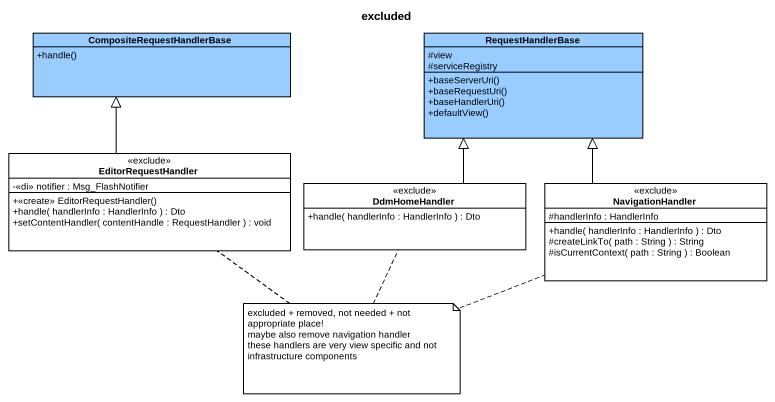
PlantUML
@startuml
title excluded
hide circle
hide empty members
skinparam classAttributeIconSize 0
class CompositeRequestHandlerBase #99CCFF {
  +handle()
}
class RequestHandlerBase #99CCFF {
  #view
  #serviceRegistry
  +baseServerUri()
  +baseRequestUri()
  +baseHandlerUri()
  +defaultView()
}
class EditorRequestHandler <<exclude>> {
  -<<di>> notifier : Msg_FlashNotifier
  +<<create>> EditorRequestHandler()
  +handle( handlerInfo : HandlerInfo ) : Dto
  +setContentHandler( contentHandle : RequestHandler ) : void
}
class DdmHomeHandler <<exclude>> {
  +handle( handlerInfo : HandlerInfo ) : Dto
}
class NavigationHandler <<exclude>> {
  #handlerInfo : HandlerInfo
  +handle( handlerInfo : HandlerInfo ) : Dto
  #createLinkTo( path : String ) : String
  #isCurrentContext( path : String ) : Boolean
}
EditorRequestHandler -up-|> CompositeRequestHandlerBase
DdmHomeHandler -up-|> RequestHandlerBase
NavigationHandler -up-|> RequestHandlerBase
note as N1
  excluded + removed, not needed + not appropriate place!
  maybe also remove navigation handler
  these handlers are very view specific and not infrastructure components
end note
N1 .. EditorRequestHandler
N1 .. DdmHomeHandler
N1 .. NavigationHandler
@enduml
